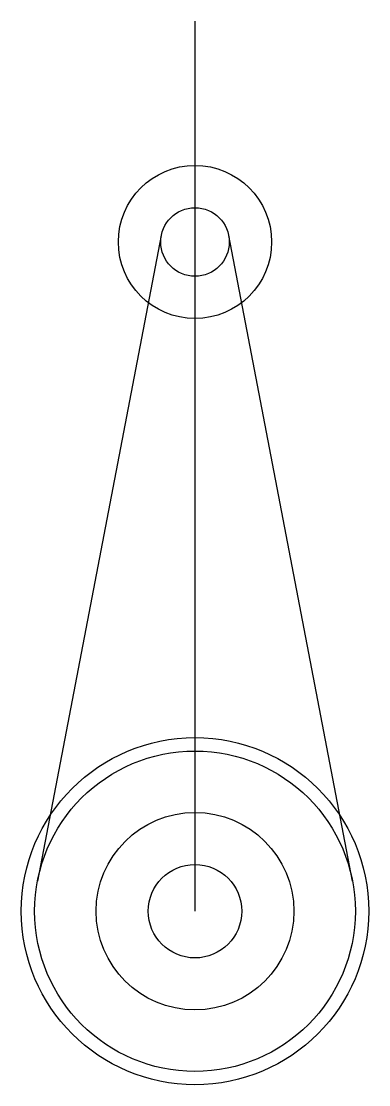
# Model space of a CAD drawing. Header units: millimetres. Extents: x -20 to 20, y -20 to 100.
import ezdxf

# ---------------------------------------------------------------- set-up
doc = ezdxf.new("R2010")
doc.units = ezdxf.units.MM
doc.layers.get('0').update_dxf_attribs({"linetype": 'CONTINUOUS'})

msp = doc.modelspace()

# ---------------------------------------------------------------- linework, layer by layer
for p, q in [((0, 0), (0, 100)), ((-3.78, 75.92), (-17.68, 3.39)), ((17.68, 3.39), (3.78, 75.92))]:
    msp.add_line(p, q)
for centre, radius in [((0, 75.2), 8.6), ((0, 75.2), 3.85), ((0, 0), 19.5), ((0, 0), 18), ((0, 0), 11.1), ((0, 0), 5.25)]:
    msp.add_circle(centre, radius)

doc.saveas('drawing.dxf')
